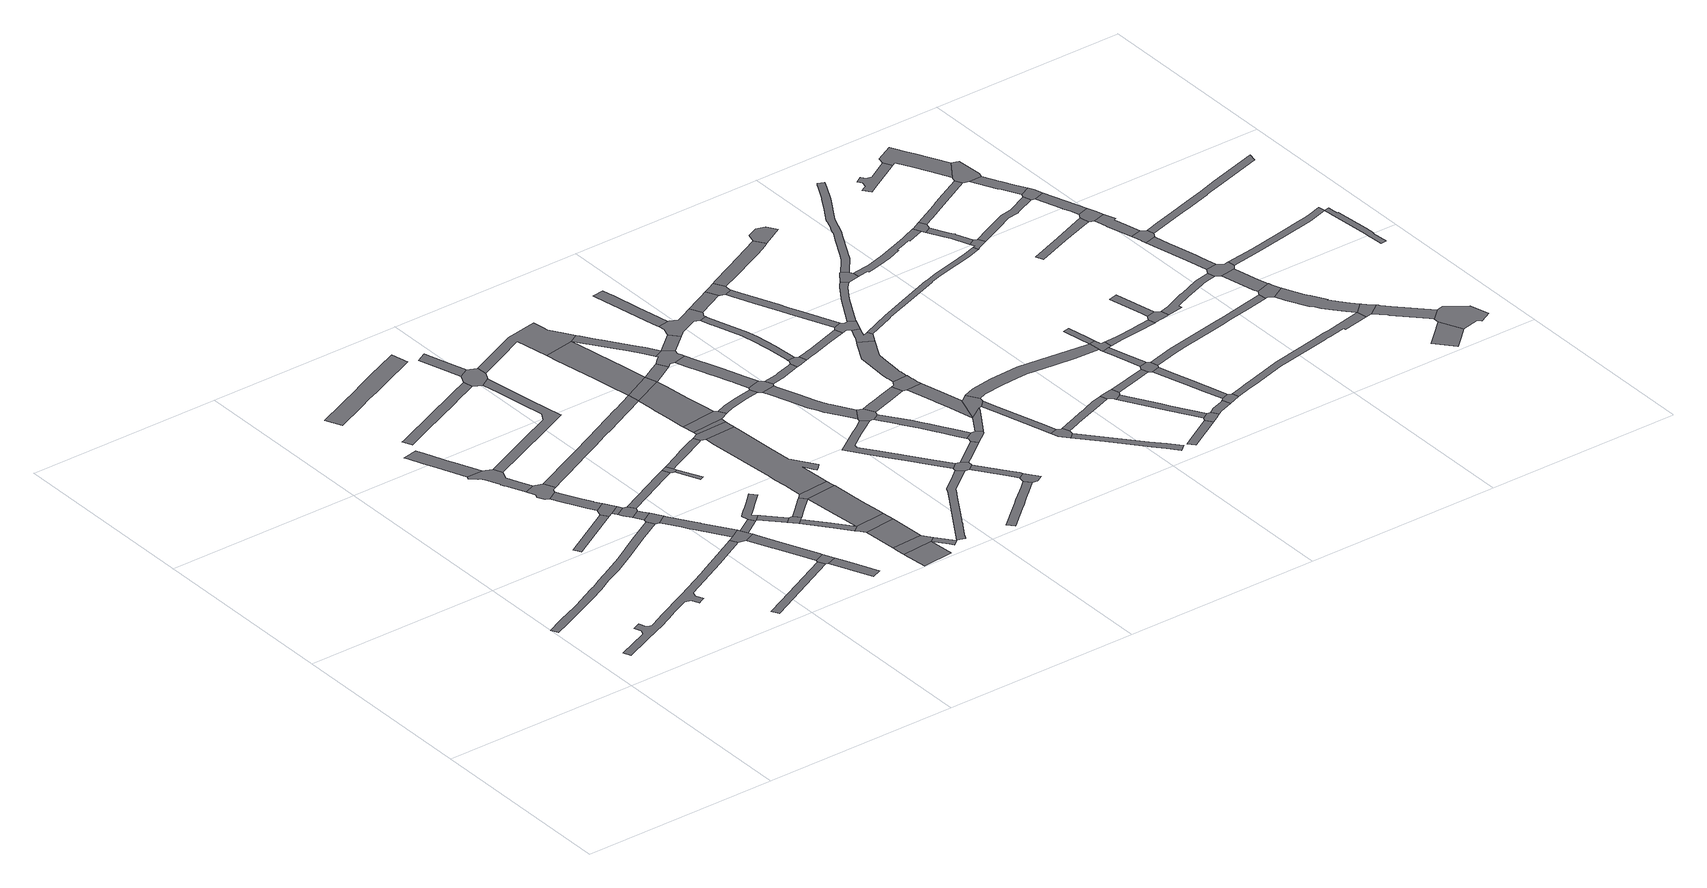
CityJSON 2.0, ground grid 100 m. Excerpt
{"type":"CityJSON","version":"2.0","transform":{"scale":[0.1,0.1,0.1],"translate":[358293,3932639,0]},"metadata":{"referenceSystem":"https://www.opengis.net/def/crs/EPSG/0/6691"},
"CityObjects":{
"road1":{"type":"Road","attributes":{"RoadStructureAttribute.sectionType":"1"},"geometry":[{"type":"MultiSurface","lod":"1","boundaries":[[[0,1,2,3,4,5,6,7,8,9,10,11,12,13,14,15,16,17,18,19,20,21,22,23,24,25]]]}]},
"road2":{"type":"Road","attributes":{"RoadStructureAttribute.sectionType":"1"},"geometry":[{"type":"MultiSurface","lod":"1","boundaries":[[[26,27,28,29,30,31,32,33,34,35,36,37,38,39,40,41,42,43,44,45,46,47,48,49,50,51,52,53,54,55,56,57,58,59,60,61,62,63,64]]]}]},
"road3":{"type":"Road","attributes":{"RoadStructureAttribute.sectionType":"1"},"geometry":[{"type":"MultiSurface","lod":"1","boundaries":[[[65,66,67,68,69,70]]]}]},
"road4":{"type":"Road","attributes":{"RoadStructureAttribute.sectionType":"1"},"geometry":[{"type":"MultiSurface","lod":"1","boundaries":[[[71,72,73,74,75,76,77,78,79,80,81]]]}]},
"road5":{"type":"Road","geometry":[{"type":"MultiSurface","lod":"1","boundaries":[[[80,82,83,84,85,86,87,88,89,90,91,92,93,94,95,96,81]]]}]},
"road6":{"type":"Road","geometry":[{"type":"MultiSurface","lod":"1","boundaries":[[[97,98,99,100,92,91,101,102,103,104,105]]]}]},
"road7":{"type":"Road","attributes":{"RoadStructureAttribute.sectionType":"1"},"geometry":[{"type":"MultiSurface","lod":"1","boundaries":[[[106,107,108,109,110]]]}]},
"road8":{"type":"Road","attributes":{"RoadStructureAttribute.sectionType":"1"},"geometry":[{"type":"MultiSurface","lod":"1","boundaries":[[[111,112,113,114,115,97,105,116,117,118,119,120]]]}]},
"road9":{"type":"Road","geometry":[{"type":"MultiSurface","lod":"1","boundaries":[[[119,70,69,121,122,120]]]}]},
"road10":{"type":"Road","attributes":{"RoadStructureAttribute.sectionType":"1"},"geometry":[{"type":"MultiSurface","lod":"1","boundaries":[[[122,121,123,124]]]}]},
"road11":{"type":"Road","geometry":[{"type":"MultiSurface","lod":"1","boundaries":[[[123,125,126,127,128,129,124]]]}]},
"road12":{"type":"Road","attributes":{"RoadStructureAttribute.sectionType":"1"},"geometry":[{"type":"MultiSurface","lod":"1","boundaries":[[[126,130,131,132,127]]]}]},
"road13":{"type":"Road","geometry":[{"type":"MultiSurface","lod":"1","boundaries":[[[133,134,131,130,0,25]]]}]},
"road14":{"type":"Road","attributes":{"RoadStructureAttribute.sectionType":"1"},"geometry":[{"type":"MultiSurface","lod":"1","boundaries":[[[133,135,136,137,138,139,140,141,142,143,144,145,134]]]}]},
"road15":{"type":"Road","geometry":[{"type":"MultiSurface","lod":"1","boundaries":[[[63,146,147,148,149,140,139,150,64]]]}]},
"road16":{"type":"Road","attributes":{"RoadStructureAttribute.sectionType":"1"},"geometry":[{"type":"MultiSurface","lod":"1","boundaries":[[[151,152,153,154,155,156,157,158,159,160,161,162,163,164,165,166]]]}]},
"road17":{"type":"Road","attributes":{"RoadStructureAttribute.sectionType":"1"},"geometry":[{"type":"MultiSurface","lod":"1","boundaries":[[[167,168,169,170,147,146,171,172,173,174,175]]]}]},
"road18":{"type":"Road","attributes":{"RoadStructureAttribute.sectionType":"1"},"geometry":[{"type":"MultiSurface","lod":"1","boundaries":[[[176,177,178,179,180,181,182,183,184,185,186,187,188,189,190,191,192]]]}]},
"road19":{"type":"Road","geometry":[{"type":"MultiSurface","lod":"1","boundaries":[[[174,110,109,193,194,175]]]}]},
"road20":{"type":"Road","attributes":{"RoadStructureAttribute.sectionType":"1"},"geometry":[{"type":"MultiSurface","lod":"1","boundaries":[[[195,196,197,129,128,198,199,200,201,202]]]}]},
"road21":{"type":"Road","attributes":{"RoadStructureAttribute.sectionType":"1"},"geometry":[{"type":"MultiSurface","lod":"1","boundaries":[[[193,203,204,205,206,207,208,209,194]]]}]},
"road22":{"type":"Road","attributes":{"RoadStructureAttribute.sectionType":"1"},"geometry":[{"type":"MultiSurface","lod":"1","boundaries":[[[148,210,211,212,149]]]}]},
"road23":{"type":"Road","attributes":{"RoadStructureAttribute.sectionType":"1"},"geometry":[{"type":"MultiSurface","lod":"1","boundaries":[[[95,213,214,215,216,217,218,219,220,221,222,223,224,225,226,227,228,229,230,231,232,233,96]]]}]},
"road24":{"type":"Road","attributes":{"RoadStructureAttribute.sectionType":"1"},"geometry":[{"type":"MultiSurface","lod":"1","boundaries":[[[234,235,236,237,238,239]]]}]},
"road25":{"type":"Road","geometry":[{"type":"MultiSurface","lod":"1","boundaries":[[[238,240,241,242,243,244,245,246,247,248,249,250,211,210,239]]]}]},
"road26":{"type":"Road","geometry":[{"type":"MultiSurface","lod":"1","boundaries":[[[251,252,236,235,253,254]]]}]},
"road27":{"type":"Road","attributes":{"RoadStructureAttribute.sectionType":"1"},"geometry":[{"type":"MultiSurface","lod":"1","boundaries":[[[255,256,257,258,259,260,261,262,263,100,99,264,265,266,267,268,269,270,271,272,273]]]}]},
"road28":{"type":"Road","geometry":[{"type":"MultiSurface","lod":"1","boundaries":[[[274,275,276,277,278,195,202]]]}]},
"road29":{"type":"Road","geometry":[{"type":"MultiSurface","lod":"1","boundaries":[[[275,279,280,281,276]]]}]},
"road30":{"type":"Road","attributes":{"RoadStructureAttribute.sectionType":"1"},"geometry":[{"type":"MultiSurface","lod":"1","boundaries":[[[253,282,283,284,285,286,287,254]]]}]},
"road31":{"type":"Road","attributes":{"RoadStructureAttribute.sectionType":"1"},"geometry":[{"type":"MultiSurface","lod":"1","boundaries":[[[288,289,290,252,251,291,292]]]}]},
"road32":{"type":"Road","attributes":{"RoadStructureAttribute.sectionType":"1"},"geometry":[{"type":"MultiSurface","lod":"1","boundaries":[[[293,294,295,296,297]]]}]},
"road33":{"type":"Road","geometry":[{"type":"MultiSurface","lod":"1","boundaries":[[[223,222,298,299,300,301,185,184]]]}]},
"road34":{"type":"Road","attributes":{"RoadStructureAttribute.sectionType":"1"},"geometry":[{"type":"MultiSurface","lod":"1","boundaries":[[[302,303,301,300,304,305]]]}]},
"road35":{"type":"Road","geometry":[{"type":"MultiSurface","lod":"1","boundaries":[[[306,307,308,309,310,293,297]]]}]},
"road36":{"type":"Road","attributes":{"RoadStructureAttribute.sectionType":"1"},"geometry":[{"type":"MultiSurface","lod":"1","boundaries":[[[311,308,307,312]]]}]},
"road37":{"type":"Road","attributes":{"RoadStructureAttribute.sectionType":"1"},"geometry":[{"type":"MultiSurface","lod":"1","boundaries":[[[313,314,315,316,317,318,319,320,321,322,278,277]]]}]},
"road38":{"type":"Road","geometry":[{"type":"MultiSurface","lod":"1","boundaries":[[[323,285,284,324,311,312]]]}]},
"road39":{"type":"Road","attributes":{"RoadStructureAttribute.sectionType":"1"},"geometry":[{"type":"MultiSurface","lod":"1","boundaries":[[[325,326,327,285,323,328,329,330,331,292]]]}]},
"road40":{"type":"Road","attributes":{"RoadStructureAttribute.sectionType":"1"},"geometry":[{"type":"MultiSurface","lod":"1","boundaries":[[[332,333,334,335,306,297]]]}]},
"road41":{"type":"Road","geometry":[{"type":"MultiSurface","lod":"1","boundaries":[[[336,337,338,339,288,292,331]]]}]},
"road42":{"type":"Road","attributes":{"RoadStructureAttribute.sectionType":"1"},"geometry":[{"type":"MultiSurface","lod":"1","boundaries":[[[340,341,342,343,344,345,346,339,338,347,348,349,350,351,352,353,354,355,356,357,358,359]]]}]},
"road43":{"type":"Road","geometry":[{"type":"MultiSurface","lod":"1","boundaries":[[[358,360,361,319,318,359]]]}]},
"road44":{"type":"Road","attributes":{"RoadStructureAttribute.sectionType":"1"},"geometry":[{"type":"MultiSurface","lod":"1","boundaries":[[[360,362,363,361]]]}]},
"road45":{"type":"Road","geometry":[{"type":"MultiSurface","lod":"1","boundaries":[[[364,365,366,367,363,362]]]}]},
"road46":{"type":"Road","geometry":[{"type":"MultiSurface","lod":"1","boundaries":[[[368,369,370,299,298,371,372,373,374,375,376,377,378,379,380]]]}]},
"road47":{"type":"Road","attributes":{"RoadStructureAttribute.sectionType":"1"},"geometry":[{"type":"MultiSurface","lod":"1","boundaries":[[[381,382,383,384,367,366,385,386,387,388,389,272]]]}]},
"road48":{"type":"Road","geometry":[{"type":"MultiSurface","lod":"1","boundaries":[[[272,389,390,273]]]}]},
"road49":{"type":"Road","attributes":{"RoadStructureAttribute.sectionType":"1"},"geometry":[{"type":"MultiSurface","lod":"1","boundaries":[[[374,391,392,393,394,395,396,273,390,397,398,399,400,375]]]}]},
"road50":{"type":"Road","attributes":{"RoadStructureAttribute.sectionType":"1"},"geometry":[{"type":"MultiSurface","lod":"1","boundaries":[[[401,402,403,404,405,406,407,408,409,410,411,412,413,414,415,416,417,418,419,420,421,422,423,424]]]}]},
"road51":{"type":"Road","attributes":{"RoadStructureAttribute.sectionType":"1"},"geometry":[{"type":"MultiSurface","lod":"1","boundaries":[[[389,425,426,427,428,429,390]]]}]},
"road52":{"type":"Road","attributes":{"RoadStructureAttribute.sectionType":"1"},"geometry":[{"type":"MultiSurface","lod":"1","boundaries":[[[430,431,432,433,365,364,434,435,436,437,438,439]]]}]},
"road53":{"type":"Road","attributes":{"RoadStructureAttribute.sectionType":"1"},"geometry":[{"type":"MultiSurface","lod":"1","boundaries":[[[440,441,442,443,444,445,446,447,448,449,450,451,452]]]}]},
"road54":{"type":"Road","attributes":{"RoadStructureAttribute.sectionType":"1"},"geometry":[{"type":"MultiSurface","lod":"1","boundaries":[[[453,454,455,456,457,458,459,460,461,462,463,464,465,466,467,468,469,470,471,472,473,474,475]]]}]},
"road55":{"type":"Road","attributes":{"RoadStructureAttribute.sectionType":"1"},"geometry":[{"type":"MultiSurface","lod":"1","boundaries":[[[476,477,478,479,480,481,482,483,484,485,486,487,376,375]]]}]},
"road56":{"type":"Road","geometry":[{"type":"MultiSurface","lod":"1","boundaries":[[[488,489,428,427,490,491,492,493,494,495,496,481,480]]]}]},
"road57":{"type":"Road","geometry":[{"type":"MultiSurface","lod":"1","boundaries":[[[474,416,415,497,498,499,500,475]]]}]},
"road58":{"type":"Road","attributes":{"RoadStructureAttribute.sectionType":"1"},"geometry":[{"type":"MultiSurface","lod":"1","boundaries":[[[501,502,503,504,505,506,507,493,492,508,509,510,511,512,513,514,515]]]}]},
"road59":{"type":"Road","geometry":[{"type":"MultiSurface","lod":"1","boundaries":[[[516,517,518,519,520,501,515,430,439]]]}]},
"road60":{"type":"Road","attributes":{"RoadStructureAttribute.sectionType":"1"},"geometry":[{"type":"MultiSurface","lod":"1","boundaries":[[[521,522,523,524,525,526,527,517,516,528,529,530,531,532,533,534,535,536,537]]]}]},
"road61":{"type":"Road","attributes":{"RoadStructureAttribute.sectionType":"1"},"geometry":[{"type":"MultiSurface","lod":"1","boundaries":[[[538,539,498,497,540,541,542,543]]]}]},
"road62":{"type":"Road","attributes":{"RoadStructureAttribute.sectionType":"1"},"geometry":[{"type":"MultiSurface","lod":"1","boundaries":[[[544,481,496,545]]]}]},
"road63":{"type":"Road","geometry":[{"type":"MultiSurface","lod":"1","boundaries":[[[536,464,463,546,547,548,549,550,551,537]]]}]},
"road64":{"type":"Road","geometry":[{"type":"MultiSurface","lod":"1","boundaries":[[[542,452,451,552,553,543]]]}]},
"road65":{"type":"Road","attributes":{"RoadStructureAttribute.sectionType":"1"},"geometry":[{"type":"MultiSurface","lod":"1","boundaries":[[[554,500,499,555,556,557,558]]]}]},
"road66":{"type":"Road","attributes":{"RoadStructureAttribute.sectionType":"1"},"geometry":[{"type":"MultiSurface","lod":"1","boundaries":[[[559,560,561,519,518,562,563,564,565,566]]]}]},
"road67":{"type":"Road","attributes":{"RoadStructureAttribute.sectionType":"1"},"geometry":[{"type":"MultiSurface","lod":"1","boundaries":[[[567,568,569,570,571,572,573,574,575,576,577,548,547,578,579,580,581,582,583,584,585,586,587,588]]]}]},
"road68":{"type":"Road","attributes":{"RoadStructureAttribute.sectionType":"1"},"geometry":[{"type":"MultiSurface","lod":"1","boundaries":[[[589,590,591,592,593,594,595,596,597,598,599,600]]]}]},
"road69":{"type":"Road","geometry":[{"type":"MultiSurface","lod":"1","boundaries":[[[557,601,602,603,567,588,604,558]]]}]},
"road70":{"type":"Road","attributes":{"RoadStructureAttribute.sectionType":"1"},"geometry":[{"type":"MultiSurface","lod":"1","boundaries":[[[549,605,606,607,608,609,610,611,612,550]]]}]},
"road71":{"type":"Road","geometry":[{"type":"MultiSurface","lod":"1","boundaries":[[[613,614,615,616,617,618,619,589,600,620,544,545,621,622,623,624]]]}]},
"road72":{"type":"Road","geometry":[{"type":"MultiSurface","lod":"1","boundaries":[[[565,625,626,627,628,629,630,566]]]}]},
"road73":{"type":"Road","attributes":{"RoadStructureAttribute.sectionType":"1"},"geometry":[{"type":"MultiSurface","lod":"1","boundaries":[[[631,632,633,634,635,636,637,638,629,628,639,640,641,642,643,644,645,613,624]]]}]},
"road74":{"type":"Road","attributes":{"RoadStructureAttribute.sectionType":"1"},"geometry":[{"type":"MultiSurface","lod":"1","boundaries":[[[646,603,602,647,648,649,650]]]}]},
"road75":{"type":"Road","attributes":{"RoadStructureAttribute.sectionType":"1"},"geometry":[{"type":"MultiSurface","lod":"1","boundaries":[[[651,652,653,654,655,656,657,658,650]]]}]},
"road76":{"type":"Road","geometry":[{"type":"MultiSurface","lod":"1","boundaries":[[[659,660,609,608,654,653,661,662,663,664,665,666,667,668,669]]]}]},
"road77":{"type":"Road","geometry":[{"type":"MultiSurface","lod":"1","boundaries":[[[649,670,671,672,673,674,651,650]]]}]},
"road78":{"type":"Road","attributes":{"RoadStructureAttribute.sectionType":"1"},"geometry":[{"type":"MultiSurface","lod":"1","boundaries":[[[675,676,677,616,615,678,679,680,681,682,683]]]}]},
"road79":{"type":"Road","attributes":{"RoadStructureAttribute.sectionType":"1"},"geometry":[{"type":"MultiSurface","lod":"1","boundaries":[[[626,684,685,686,687,688,689,690,691,692,627]]]}]},
"road80":{"type":"Road","attributes":{"RoadStructureAttribute.sectionType":"1"},"geometry":[{"type":"MultiSurface","lod":"1","boundaries":[[[693,694,695,696,697,671,670,698,699,700]]]}]},
"road81":{"type":"Road","geometry":[{"type":"MultiSurface","lod":"1","boundaries":[[[701,702,703,693,700,704,705,706]]]}]},
"road82":{"type":"Road","attributes":{"RoadStructureAttribute.sectionType":"1"},"geometry":[{"type":"MultiSurface","lod":"1","boundaries":[[[707,708,709,710,711,712,713,714,715,716,717,718,719,720,721,722,723,724,725,726,727,659,669]]]}]},
"road83":{"type":"Road","geometry":[{"type":"MultiSurface","lod":"1","boundaries":[[[728,729,730,731,683,682,732,733,734]]]}]},
"road84":{"type":"Road","attributes":{"RoadStructureAttribute.sectionType":"1"},"geometry":[{"type":"MultiSurface","lod":"1","boundaries":[[[705,735,736,737,738,739,740,741,742,706]]]}]},
"road85":{"type":"Road","attributes":{"RoadStructureAttribute.sectionType":"1"},"geometry":[{"type":"MultiSurface","lod":"1","boundaries":[[[743,744,745,746,747,748,734,733,749,750,751,752,753,754]]]}]},
"road86":{"type":"Road","geometry":[{"type":"MultiSurface","lod":"1","boundaries":[[[755,756,757,758,759,760,761,762,763,764,717,716]]]}]},
"road87":{"type":"Road","geometry":[{"type":"MultiSurface","lod":"1","boundaries":[[[688,687,765,761,760,766,767,768,769,770,771,743,754]]]}]},
"road88":{"type":"Road","attributes":{"RoadStructureAttribute.sectionType":"1"},"geometry":[{"type":"MultiSurface","lod":"1","boundaries":[[[701,772,773,774,775,776,777,778,779,780,781,782,783,702]]]}]},
"road89":{"type":"Road","attributes":{"RoadStructureAttribute.sectionType":"1"},"geometry":[{"type":"MultiSurface","lod":"1","boundaries":[[[784,785,786,730,729,787,788,789,790,791,792,793,794]]]}]},
"road90":{"type":"Road","attributes":{"RoadStructureAttribute.sectionType":"1"},"geometry":[{"type":"MultiSurface","lod":"1","boundaries":[[[795,796,797,798,799,768,767,800,801,802,803,804,805,806]]]}]},
"road91":{"type":"Road","attributes":{"RoadStructureAttribute.sectionType":"1"},"geometry":[{"type":"MultiSurface","lod":"1","boundaries":[[[807,808,809,810,811,673,672,812,813,814,815,816,817,818,819]]]}]},
"road92":{"type":"Road","attributes":{"RoadStructureAttribute.sectionType":"1"},"geometry":[{"type":"MultiSurface","lod":"1","boundaries":[[[820,821,822,823,824,825]]]}]},
"road93":{"type":"Road","geometry":[{"type":"MultiSurface","lod":"1","boundaries":[[[826,827,828,776,775,829,830,831,832]]]}]},
"road94":{"type":"Road","attributes":{"RoadStructureAttribute.sectionType":"1"},"geometry":[{"type":"MultiSurface","lod":"1","boundaries":[[[833,834,831,830,835,836,837,838]]]}]},
"road95":{"type":"Road","geometry":[{"type":"MultiSurface","lod":"1","boundaries":[[[824,839,840,841,842,838,837,825]]]}]},
"road96":{"type":"Road","geometry":[{"type":"MultiSurface","lod":"1","boundaries":[[[843,844,845,846,847,848,849,806,805,850,851]]]}]},
"road97":{"type":"Road","attributes":{"RoadStructureAttribute.sectionType":"1"},"geometry":[{"type":"MultiSurface","lod":"1","boundaries":[[[852,853,854,855,826,832]]]}]},
"road98":{"type":"Road","attributes":{"RoadStructureAttribute.sectionType":"1"},"geometry":[{"type":"MultiSurface","lod":"1","boundaries":[[[856,857,858,841,840,859,860,861]]]}]},
"road99":{"type":"Road","geometry":[{"type":"MultiSurface","lod":"1","boundaries":[[[793,862,863,864,865,866,867,794]]]}]},
"road100":{"type":"Road","attributes":{"RoadStructureAttribute.sectionType":"1"},"geometry":[{"type":"MultiSurface","lod":"1","boundaries":[[[868,869,870,871,872,873,874,875,756,755,876,877,878,879,880,881,882,883,884,885]]]}]},
"road101":{"type":"Road","geometry":[{"type":"MultiSurface","lod":"1","boundaries":[[[860,886,887,888,889,861]]]}]},
"road102":{"type":"Road","attributes":{"RoadStructureAttribute.sectionType":"1"},"geometry":[{"type":"MultiSurface","lod":"1","boundaries":[[[890,891,892,889,888,893,894,895,896,897]]]}]},
"road103":{"type":"Road","geometry":[{"type":"MultiSurface","lod":"1","boundaries":[[[855,854,898,897,896,899,900,901,902]]]}]},
"road104":{"type":"Road","attributes":{"RoadStructureAttribute.sectionType":"1"},"geometry":[{"type":"MultiSurface","lod":"1","boundaries":[[[901,903,904,905,906,907,908,902]]]}]},
"road105":{"type":"Road","geometry":[{"type":"MultiSurface","lod":"1","boundaries":[[[904,909,910,911,912,913,819,818,914,905]]]}]},
"road106":{"type":"Road","geometry":[{"type":"MultiSurface","lod":"1","boundaries":[[[913,915,916,917,918,819]]]}]},
"road107":{"type":"Road","attributes":{"RoadStructureAttribute.sectionType":"1"},"geometry":[{"type":"MultiSurface","lod":"1","boundaries":[[[850,919,920,921,922,923,924,925,926,927,928,929,930,931,932,933,934,935,936,937,851]]]}]},
"road108":{"type":"Road","attributes":{"RoadStructureAttribute.sectionType":"1"},"geometry":[{"type":"MultiSurface","lod":"1","boundaries":[[[938,939,940,941,942,943,944,945,946,947,948,949,950,951,952,953,954,955,844,843,956,957,958,959,960,961,962,963,964,965,966,967,968]]]}]},
"road109":{"type":"Road","attributes":{"RoadStructureAttribute.sectionType":"1"},"geometry":[{"type":"MultiSurface","lod":"1","boundaries":[[[969,970,971,972,973,974,975,976,910,909]]]}]},
"road110":{"type":"Road","geometry":[{"type":"MultiSurface","lod":"1","boundaries":[[[977,978,979,980,931,930,981]]]}]},
"road111":{"type":"Road","geometry":[{"type":"MultiSurface","lod":"1","boundaries":[[[982,972,971,983,984,985,986,987]]]}]},
"road112":{"type":"Road","attributes":{"RoadStructureAttribute.sectionType":"1"},"geometry":[{"type":"MultiSurface","lod":"1","boundaries":[[[988,989,990,982,987]]]}]},
"road113":{"type":"Road","attributes":{"RoadStructureAttribute.sectionType":"1"},"geometry":[{"type":"MultiSurface","lod":"1","boundaries":[[[991,992,993,994,977,981,995,996,997,998,999]]]}]},
"road114":{"type":"Road","geometry":[{"type":"MultiSurface","lod":"1","boundaries":[[[998,1000,868,885,1001,1002,1003,999]]]}]},
"road115":{"type":"Road","attributes":{"RoadStructureAttribute.sectionType":"1"},"geometry":[{"type":"MultiSurface","lod":"1","boundaries":[[[899,1004,1005,1006,1007,1008,1009,1010,1011,1012,1013,1014,1015,1016,1017,1018,1019,900]]]}]},
"road116":{"type":"Road","attributes":{"RoadStructureAttribute.sectionType":"1"},"geometry":[{"type":"MultiSurface","lod":"1","boundaries":[[[1020,1021,1022,1023,1024,1025,1026,1027,1028,1029,1030,887,886,1031,1032,1033,1034,1035,1036,1037,1038,1039,1040,1041,1042]]]}]},
"road117":{"type":"Road","attributes":{"RoadStructureAttribute.sectionType":"1"},"geometry":[{"type":"MultiSurface","lod":"1","boundaries":[[[1043,1044,1045,1046,1047,979,978,1048,1049,1050]]]}]},
"road118":{"type":"Road","attributes":{"RoadStructureAttribute.sectionType":"1"},"geometry":[{"type":"MultiSurface","lod":"1","boundaries":[[[1051,1052,1053,1054,1055,1056,1057,1058,1059,1060,1061,1062,1063,1064]]]}]},
"road119":{"type":"Road","attributes":{"RoadStructureAttribute.sectionType":"1"},"geometry":[{"type":"MultiSurface","lod":"1","boundaries":[[[1065,1066,1067,1068,1069,1070,986,985,1071,1072,1073,1074,1075,1076,1077,1078,1079]]]}]},
"road120":{"type":"Road","attributes":{"RoadStructureAttribute.sectionType":"1"},"geometry":[{"type":"MultiSurface","lod":"1","boundaries":[[[1080,1081,1082,1083,1084,1085,1086,1087,1088,1089,1090,1091,1092,1003,1002]]]}]},
"road121":{"type":"Road","attributes":{"RoadStructureAttribute.sectionType":"1"},"geometry":[{"type":"MultiSurface","lod":"1","boundaries":[[[1093,1094,1095,1096,1097,1098,1099,1100]]]}]},
"road122":{"type":"Road","geometry":[{"type":"MultiSurface","lod":"1","boundaries":[[[1101,1064,1063,1102,1103,1104,1105,1106,1107,1108,1109,1110,1111]]]}]},
"road123":{"type":"Road","geometry":[{"type":"MultiSurface","lod":"1","boundaries":[[[1112,1113,1114,1115,1012,1011,1116,1117,1118]]]}]},
"road124":{"type":"Road","geometry":[{"type":"MultiSurface","lod":"1","boundaries":[[[1119,1107,1106,1043,1050,1120,1121,1122,1123,1124]]]}]},
"road125":{"type":"Road","attributes":{"RoadStructureAttribute.sectionType":"1"},"geometry":[{"type":"MultiSurface","lod":"1","boundaries":[[[1125,1126,1115,1114,1127,1128,1129,1130,1131]]]}]},
"road126":{"type":"Road","attributes":{"RoadStructureAttribute.sectionType":"1"},"geometry":[{"type":"MultiSurface","lod":"1","boundaries":[[[1121,1132,1133,1134,1135,1136,1137,1138,1139,1122]]]}]},
"road127":{"type":"Road","geometry":[{"type":"MultiSurface","lod":"1","boundaries":[[[1079,1078,1131,1130,1140,1141,1142,1143,1144,1145]]]}]},
"road128":{"type":"Road","attributes":{"RoadStructureAttribute.sectionType":"1"},"geometry":[{"type":"MultiSurface","lod":"1","boundaries":[[[1144,1146,1147,1148,1149,1150,1151,1152,1153,1154,1145]]]}]},
"road129":{"type":"Road","geometry":[{"type":"MultiSurface","lod":"1","boundaries":[[[1087,1086,1155,1156,1157,1135,1134]]]}]},
"road130":{"type":"Road","geometry":[{"type":"MultiSurface","lod":"1","boundaries":[[[1158,1159,1152,1151,1160,1161,1162,1163]]]}]},
"road131":{"type":"Road","attributes":{"RoadStructureAttribute.sectionType":"1"},"geometry":[{"type":"MultiSurface","lod":"1","boundaries":[[[1162,1164,1165,1166,1167,1168,1169,1170,1171,1163]]]}]},
"road132":{"type":"Road","geometry":[{"type":"MultiSurface","lod":"1","boundaries":[[[1099,1168,1167,1172,1173,1174,1100]]]}]},
"road133":{"type":"Road","attributes":{"RoadStructureAttribute.sectionType":"1"},"geometry":[{"type":"MultiSurface","lod":"1","boundaries":[[[1117,1175,1176,1177,1178,1179,1180,1181,1182,1183,1184,1185,1020,1186,1187,1188,1189,1190,1191,1192,1193,1194,1195,1196,1118]]]}]},
"road134":{"type":"Road","attributes":{"RoadStructureAttribute.sectionType":"1"},"geometry":[{"type":"MultiSurface","lod":"1","boundaries":[[[1173,1156,1155,1197,1198,1199,1174]]]}]},
"road135":{"type":"Road","geometry":[{"type":"MultiSurface","lod":"1","boundaries":[[[1200,1201,1202,1203,1186,1020,1042]]]}]},
"road136":{"type":"Road","geometry":[{"type":"MultiSurface","lod":"1","boundaries":[[[1204,1205,1206,1207,1208,1209,1210]]]}]},
"road137":{"type":"Road","attributes":{"RoadStructureAttribute.sectionType":"1"},"geometry":[{"type":"MultiSurface","lod":"1","boundaries":[[[1211,1212,1213,1214,1201,1200,1215,1216,1217,1218,1219]]]}]},
"road138":{"type":"Road","geometry":[{"type":"MultiSurface","lod":"1","boundaries":[[[1209,1220,1221,1222,1223,1224,1211,1219,1210]]]}]},
"road139":{"type":"Road","attributes":{"RoadStructureAttribute.sectionType":"1"},"geometry":[{"type":"MultiSurface","lod":"1","boundaries":[[[1225,1226,1227,1228,1229,1230,1141,1140,1231,1232,1233,1234,1235,1236,1237,1238,1239,1240,1241,1242,1243,1244,1245,1246,1247,1234]]]}]},
"road140":{"type":"Road","attributes":{"RoadStructureAttribute.sectionType":"1"},"geometry":[{"type":"MultiSurface","lod":"1","boundaries":[[[1248,1249,1250,1251,1252,1253,1161,1160,1254,1255,1256,1257,1258,1259,1260,1261,1262,1263]]]}]}
},
"vertices":[
[884,1040,0],[748,963,0],[602,877,0],[476,809,0],[467,805,0],[424,783,0],[369,752,0],[367,752,0],[286,712,0],[270,704,0],[204,672,0],[98,626,0],[77,617,0],[1,581,0],[19,545,0],[94,580,0],[222,637,0],[285,666,0],[308,677,0],[384,714,0],[457,755,0],[475,763,0],[543,797,0],[661,864,0],[800,945,0],[906,1006,0],
[964,634,0],[829,562,0],[815,554,0],[636,468,0],[590,445,0],[509,406,0],[470,387,0],[388,345,0],[380,342,0],[371,346,0],[353,355,0],[340,388,0],[327,382,0],[321,380,0],[303,372,0],[314,343,0],[317,338,0],[305,310,0],[303,309,0],[141,239,0],[154,201,0],[285,258,0],[377,297,0],[405,309,0],[470,342,0],[526,370,0],[614,412,0],[643,402,0],[660,366,0],[675,373,0],[698,384,0],[679,422,0],[684,435,0],[688,448,0],[832,518,0],[926,568,0],[983,598,0],[1102,661,0],[1083,697,0],
[709,1180,0],[487,1051,0],[507,1016,0],[763,1165,0],[782,1176,0],[761,1210,0],
[517,1950,0],[503,1983,0],[494,2005,0],[458,2094,0],[444,2128,0],[368,2111,0],[376,2093,0],[403,2028,0],[434,1955,0],[492,1818,0],[573,1817,0],
[485,1802,0],[517,1773,0],[529,1769,0],[532,1761,0],[534,1756,0],[567,1677,0],[567,1676,0],[574,1660,0],[576,1656,0],[618,1560,0],[673,1584,0],[642,1655,0],[619,1706,0],[638,1752,0],[619,1798,0],
[718,1483,0],[724,1502,0],[745,1512,0],[719,1566,0],[638,1515,0],[631,1496,0],[647,1459,0],[666,1453,0],[666,1452,0],
[954,160,0],[866,116,0],[883,80,0],[1294,283,0],[1277,319,0],
[804,1316,0],[803,1318,0],[772,1375,0],[750,1418,0],[729,1460,0],[695,1392,0],[718,1347,0],[750,1289,0],[773,1250,0],[824,1281,0],
[808,1191,0],[860,1222,0],
[822,1166,0],[874,1196,0],
[836,1144,0],[859,1107,0],[910,1139,0],[918,1158,0],[896,1192,0],
[889,1060,0],[940,1092,0],[922,1120,0],
[925,1002,0],[976,1034,0],
[928,997,0],[981,913,0],[1001,881,0],[1018,854,0],[1108,712,0],[1160,743,0],[1069,886,0],[1067,889,0],[1051,914,0],[1032,945,0],[979,1029,0],
[1137,651,0],[1194,676,0],[1184,697,0],[1166,729,0],[1107,710,0],
[478,2562,0],[496,2570,0],[528,2584,0],[589,2611,0],[596,2614,0],[689,2656,0],[866,2735,0],[846,2824,0],[809,2808,0],[789,2799,0],[772,2792,0],[654,2739,0],[565,2699,0],[555,2694,0],[283,2572,0],[320,2490,0],
[1328,368,0],[1250,545,0],[1247,554,0],[1199,663,0],[1192,533,0],[1197,524,0],[1264,374,0],[1282,334,0],[1333,357,0],
[592,2232,0],[710,2285,0],[717,2288,0],[729,2293,0],[733,2295,0],[793,2322,0],[880,2362,0],[917,2378,0],[967,2401,0],[958,2451,0],[866,2409,0],[823,2390,0],[697,2334,0],[694,2332,0],[456,2226,0],[442,2221,0],[463,2175,0],
[1307,279,0],[1358,301,0],
[1200,1338,0],[1176,1327,0],[1156,1317,0],[1094,1243,0],[1156,1273,0],[1174,1281,0],[1184,1286,0],[1218,1302,0],
[1328,232,0],[1349,186,0],[1352,179,0],[1399,73,0],[1449,94,0],[1394,218,0],[1369,276,0],
[1270,753,0],[1250,784,0],[1243,780,0],
[645,1755,0],[775,1814,0],[892,1867,0],[910,1875,0],[1131,1975,0],[1131,1976,0],[1100,2151,0],[1090,2210,0],[1081,2264,0],[1057,2408,0],[1011,2378,0],[1026,2291,0],[1035,2239,0],[1041,2202,0],[1045,2177,0],[1051,2143,0],[1070,2035,0],[1045,1991,0],[889,1921,0],[884,1918,0],[871,1912,0],
[1337,698,0],[1372,661,0],[1399,686,0],[1313,778,0],[1307,784,0],[1280,759,0],
[1285,807,0],[1300,820,0],[1329,846,0],[1353,868,0],[1410,922,0],[1383,951,0],[1329,901,0],[1302,875,0],[1287,862,0],[1259,836,0],[1245,824,0],
[1448,656,0],[1421,686,0],[1409,621,0],[1436,645,0],
[1354,1869,0],[1347,1866,0],[1189,1790,0],[1105,1750,0],[1063,1730,0],[1039,1718,0],[1016,1707,0],[863,1635,0],[806,1607,0],[802,1539,0],[893,1582,0],[899,1585,0],[1048,1656,0],[1090,1676,0],[1176,1718,0],[1239,1748,0],[1283,1769,0],[1471,1859,0],[1466,1923,0],
[1231,1297,0],[1237,1294,0],[1255,1303,0],[1249,1317,0],[1231,1353,0],
[1251,1264,0],[1291,1177,0],[1310,1186,0],
[1495,514,0],[1516,489,0],[1565,426,0],[1593,448,0],[1542,514,0],[1509,555,0],
[1537,792,0],[1520,777,0],[1459,720,0],[1482,687,0],[1564,762,0],
[1617,136,0],[1617,134,0],[1629,6,0],[1788,21,0],[1776,150,0],
[1080,2451,0],[1078,2505,0],[1033,2526,0],[979,2497,0],
[912,2716,0],[944,2611,0],[999,2636,0],[966,2745,0],
[1805,173,0],[1771,219,0],[1611,208,0],[1612,191,0],[1613,179,0],
[1599,382,0],[1758,399,0],
[1281,1333,0],[1372,1377,0],[1385,1383,0],[1434,1407,0],[1473,1426,0],[1489,1434,0],[1472,1468,0],[1437,1452,0],[1367,1419,0],[1316,1394,0],
[1752,463,0],[1573,415,0],
[1575,635,0],[1577,615,0],[1580,587,0],[1749,495,0],[1739,600,0],[1731,688,0],[1724,777,0],
[1829,84,0],[1842,66,0],[1870,88,0],[1858,104,0],
[1723,780,0],[1722,799,0],[1719,826,0],[1560,813,0],
[1514,1384,0],[1529,1184,0],[1544,1010,0],[1545,986,0],[1546,976,0],[1552,909,0],[1553,900,0],[1714,893,0],[1713,899,0],[1710,947,0],[1706,994,0],[1734,942,0],[1742,926,0],[1756,938,0],[1778,960,0],[1699,1078,0],[1689,1196,0],[1674,1393,0],[1673,1432,0],[1511,1425,0],
[1670,1490,0],[1504,1483,0],
[1669,1519,0],[1502,1504,0],
[1715,1541,0],[1697,1578,0],[1680,1588,0],[1496,1571,0],
[1344,2627,0],[1333,2622,0],[1188,2555,0],[1197,2505,0],[1212,2512,0],[1353,2577,0],[1383,2405,0],[1540,2432,0],[1587,2461,0],[1556,2510,0],[1516,2573,0],[1512,2601,0],[1502,2655,0],
[1478,1781,0],[1481,1745,0],[1488,1665,0],[1495,1582,0],[1671,1654,0],[1659,1740,0],[1658,1743,0],[1640,1881,0],[1633,1934,0],
[1615,1999,0],
[1395,2331,0],[1399,2312,0],[1402,2292,0],[1422,2177,0],[1432,2120,0],[1447,2031,0],[1590,2147,0],[1584,2177,0],[1562,2310,0],[1550,2377,0],
[1912,76,0],[1916,88,0],[1923,100,0],[1927,107,0],[1970,175,0],[1976,184,0],[1975,186,0],[2024,263,0],[2079,352,0],[2106,394,0],[2111,402,0],[2120,416,0],[2127,428,0],[2174,465,0],[2251,527,0],[2222,555,0],[2180,521,0],[2097,455,0],[2082,426,0],[2082,424,0],[2080,421,0],[2058,387,0],[1971,247,0],[1872,91,0],
[1687,1967,0],[1704,1977,0],[1749,2005,0],[1720,2057,0],[1685,2038,0],
[1913,1635,0],[1843,1622,0],[1810,1616,0],[1746,1599,0],[1723,1545,0],[1760,1562,0],[1816,1576,0],[1822,1577,0],[1861,1585,0],[1928,1597,0],
[2364,267,0],[2312,223,0],[2281,196,0],[2260,178,0],[2228,151,0],[2121,59,0],[2150,26,0],[2257,120,0],[2279,139,0],[2328,182,0],[2366,215,0],[2427,269,0],[2403,301,0],
[2198,682,0],[2149,750,0],[2133,773,0],[2103,816,0],[2086,840,0],[2055,885,0],[1995,970,0],[1998,990,0],[2079,1046,0],[2113,1068,0],[2176,1111,0],[2139,1135,0],[2095,1105,0],[2057,1079,0],[1931,991,0],[1999,895,0],[2053,817,0],[2063,803,0],[2105,744,0],[2152,676,0],[2191,621,0],[2225,573,0],[2256,599,0],
[1629,2309,0],[1653,2274,0],[1693,2213,0],[1726,2165,0],[1758,2107,0],[1806,2131,0],[1768,2196,0],[1734,2244,0],[1689,2308,0],[1661,2349,0],[1627,2397,0],[1597,2445,0],
[1764,2096,0],[1748,2083,0],[1751,2005,0],[1767,2020,0],[1792,2017,0],[1861,2035,0],[1857,2048,0],[1848,2072,0],[1852,2092,0],
[2273,523,0],[2306,547,0],[2307,570,0],[2280,595,0],
[1990,1671,0],[1966,1739,0],[1957,1766,0],[1927,1851,0],[1919,1873,0],[1903,1917,0],[1882,1978,0],[1815,1955,0],[1837,1893,0],[1857,1838,0],[1860,1828,0],[1891,1743,0],[1892,1740,0],[1903,1707,0],[1923,1652,0],
[1946,1587,0],[2017,1597,0],[2027,1614,0],[2011,1652,0],[1993,1662,0],
[2123,1322,0],[2120,1326,0],[2113,1342,0],[2111,1345,0],[2091,1390,0],[2058,1482,0],[2024,1576,0],[1958,1553,0],[1992,1459,0],[2026,1363,0],[2048,1316,0],[2051,1309,0],[2060,1289,0],[2063,1285,0],[2125,1183,0],[2143,1155,0],[2185,1220,0],
[2434,367,0],[2405,407,0],[2372,385,0],[2401,344,0],[2408,333,0],[2441,356,0],
[1909,2217,0],[1947,2171,0],
[2187,1111,0],[2196,1110,0],[2232,1131,0],[2239,1154,0],[2213,1208,0],[2188,1217,0],
[2455,266,0],[2491,286,0],
[2398,686,0],[2330,588,0],[2420,657,0],[2445,676,0],[2423,705,0],
[2175,1694,0],[2099,1670,0],[2083,1665,0],[2059,1620,0],[2085,1624,0],[2094,1626,0],[2195,1659,0],[2187,1698,0],
[2465,760,0],[2440,805,0],[2418,844,0],[2395,885,0],[2380,912,0],[2369,930,0],[2348,963,0],[2320,1006,0],[2318,1008,0],[2246,1112,0],[2236,1126,0],[2215,1079,0],[2238,1044,0],[2275,988,0],[2272,986,0],[2273,985,0],[2309,931,0],[2326,905,0],[2352,860,0],[2359,847,0],[2400,776,0],[2423,736,0],
[1977,2308,0],[1959,2407,0],[1944,2481,0],[1919,2617,0],[1912,2652,0],[1906,2684,0],[1847,2673,0],[1850,2655,0],[1885,2470,0],[1905,2368,0],[1917,2305,0],[1919,2297,0],
[2508,722,0],[2518,739,0],[2489,758,0],[2428,727,0],
[2247,1156,0],[2251,1157,0],[2367,1195,0],[2442,1219,0],[2424,1277,0],[2352,1253,0],[2300,1236,0],[2258,1223,0],
[2133,2238,0],[2130,2246,0],[2143,2272,0],[2114,2331,0],[2058,2304,0],[2023,2286,0],[1985,2305,0],[1925,2264,0],[1970,2189,0],[1969,2193,0],[2068,2238,0],[2094,2226,0],
[2212,1664,0],[2266,1681,0],[2253,1720,0],[2237,1731,0],[2197,1728,0],[2198,1716,0],
[2113,2167,0],[2114,2164,0],[2162,2010,0],[2169,1977,0],[2170,1976,0],[2172,1963,0],[2187,1855,0],[2196,1737,0],[2236,1736,0],[2227,1859,0],[2212,1969,0],[2208,1987,0],[2201,2020,0],[2151,2179,0],[2136,2229,0],
[2538,837,0],[2579,835,0],[2618,896,0],[2622,903,0],[2549,855,0],
[2596,1001,0],[2573,1096,0],[2544,1221,0],[2463,1214,0],[2498,1069,0],[2500,1059,0],[2519,980,0],[2520,973,0],
[2454,1303,0],[2438,1281,0],[2542,1230,0],[2541,1240,0],[2540,1250,0],[2539,1260,0],[2538,1270,0],[2537,1279,0],[2536,1289,0],[2535,1299,0],[2534,1309,0],
[2636,906,0],[2668,940,0],[2672,962,0],[2637,1024,0],[2605,998,0],
[2243,2395,0],[2229,2388,0],[2181,2364,0],[2152,2276,0],[2206,2302,0],[2215,2306,0],[2218,2308,0],[2286,2340,0],[2256,2401,0],
[2298,1691,0],[2333,1702,0],[2434,1734,0],[2526,1763,0],[2514,1803,0],[2340,1746,0],[2320,1740,0],[2304,1735,0],[2301,1734,0],
[2779,554,0],[2755,640,0],[2701,827,0],[2681,894,0],[2672,927,0],[2658,830,0],[2719,617,0],[2741,543,0],
[2819,509,0],[2805,546,0],[2797,543,0],[2752,505,0],[2788,462,0],[2817,487,0],
[2533,1319,0],[2533,1329,0],[2532,1339,0],[2532,1348,0],[2531,1358,0],[2531,1368,0],[2531,1377,0],[2539,1488,0],[2541,1519,0],[2599,1626,0],[2528,1664,0],[2517,1644,0],[2462,1542,0],[2459,1489,0],[2451,1379,0],[2451,1366,0],[2451,1356,0],[2452,1345,0],[2452,1335,0],[2453,1324,0],[2453,1314,0],
[2353,2354,0],[2356,2382,0],[2329,2436,0],[2287,2416,0],[2292,2337,0],[2314,2329,0],[2356,2346,0],
[2889,343,0],[3024,184,0],[3067,133,0],[3111,82,0],[3142,108,0],[3093,165,0],[3040,226,0],[2935,349,0],
[2567,1837,0],[2497,2007,0],[2473,2063,0],[2467,2079,0],[2450,2121,0],[2375,2301,0],[2326,2301,0],[2370,2195,0],[2413,2092,0],[2425,2061,0],[2447,2009,0],[2526,1820,0],
[2625,1675,0],[2614,1700,0],[2586,1689,0],[2587,1691,0],[2604,1732,0],[2608,1741,0],[2572,1756,0],[2562,1732,0],[2549,1705,0],[2545,1694,0],
[2557,1772,0],[2633,1804,0],[2634,1806,0],[2600,1825,0],[2600,1824,0],[2588,1823,0],[2569,1832,0],
[2883,535,0],[2895,540,0],[3052,597,0],[3113,619,0],[3102,656,0],[3043,639,0],[3040,638,0],[3006,624,0],[2975,612,0],[2946,601,0],[2897,582,0],[2876,573,0],
[2469,2504,0],[2465,2502,0],[2343,2443,0],[2444,2422,0],[2498,2446,0],[2527,2460,0],[2629,2507,0],[2634,2510,0],[2696,2542,0],[2717,2555,0],[2682,2609,0],
[2760,2087,0],[2748,2072,0],[2736,2053,0],[2697,1996,0],[2694,1992,0],[2635,1808,0],[2633,1807,0],[2724,1971,0],[2739,1994,0],[2777,2050,0],[2805,2082,0],[2776,2106,0],
[3323,1031,0],[3129,1052,0],[2960,1071,0],[2807,1062,0],[2696,1046,0],[2713,977,0],[2815,992,0],[2869,995,0],[2958,1000,0],[3096,985,0],[3207,973,0],[3336,968,0],[3330,1030,0],
[3245,159,0],[3216,142,0],[3162,109,0],[3188,76,0],[3364,182,0],[3343,218,0],
[3176,670,0],[3163,668,0],[3115,660,0],[3133,607,0],[3142,592,0],[3176,612,0],[3186,630,0],
[3296,407,0],[3273,447,0],[3236,431,0],[3269,374,0],[3350,235,0],[3384,257,0],
[3397,202,0],[3425,219,0],[3404,254,0],[3397,255,0],
[2856,2144,0],[2827,2168,0],[2824,2165,0],[2822,2166,0],[2800,2138,0],[2801,2137,0],[2800,2136,0],[2871,2093,0],[2866,2126,0],
[3200,634,0],[3317,667,0],[3393,688,0],[3381,725,0],
[3493,296,0],[3436,275,0],[3433,273,0],[3450,234,0],[3518,260,0],[3505,301,0],
[2718,2556,0],[2764,2583,0],[2827,2617,0],[2799,2669,0],[2751,2681,0],[2696,2656,0],
[3414,1976,0],[3352,1956,0],[3261,1934,0],[3152,1906,0],[3092,1887,0],[3080,1883,0],[2924,1825,0],[2765,1765,0],[2764,1734,0],[2775,1739,0],[2934,1798,0],[3096,1858,0],[3101,1861,0],[3160,1879,0],[3268,1906,0],[3359,1929,0],[3413,1946,0],[3422,1949,0],
[3581,283,0],[3573,319,0],[3555,328,0],[3516,314,0],
[3441,567,0],[3459,506,0],[3487,411,0],[3540,381,0],[3501,515,0],[3475,602,0],[3450,689,0],[3409,677,0],
[3402,681,0],[3459,707,0],[3449,746,0],[3435,756,0],[3390,745,0],
[3402,871,0],[3378,956,0],[3340,945,0],[3359,876,0],[3362,865,0],[3375,810,0],
[3395,960,0],[3394,1003,0],[3381,1003,0],[3370,1005,0],[3364,1037,0],[3337,958,0],
[3355,1084,0],[3336,1186,0],[3302,1180,0],[3321,1078,0],
[2914,2100,0],[2928,2102,0],[2930,2096,0],[2962,2101,0],[3037,2121,0],[3073,2131,0],[3140,2157,0],[3137,2163,0],[3192,2183,0],[3227,2197,0],[3230,2191,0],[3316,2223,0],[3298,2260,0],[3237,2236,0],[3221,2229,0],[3062,2170,0],[2983,2148,0],[2954,2140,0],[2888,2130,0],
[3188,2805,0],[3180,2789,0],[3134,2698,0],[3132,2699,0],[3089,2628,0],[3041,2549,0],[3038,2541,0],[3039,2539,0],[3016,2482,0],[3013,2481,0],[3001,2452,0],[3004,2453,0],[3000,2444,0],[2973,2395,0],[2918,2294,0],[2896,2253,0],[2870,2221,0],[2840,2185,0],[2866,2155,0],[2928,2232,0],[2939,2252,0],[2937,2251,0],[2939,2255,0],[2959,2293,0],[3022,2408,0],[3033,2427,0],[3075,2532,0],[3165,2680,0],[3209,2765,0],[3229,2803,0],[3198,2819,0],
[3468,970,0],[3571,982,0],[3665,994,0],[3656,1032,0],[3570,1019,0],[3566,1018,0],[3465,1006,0],[3406,1003,0],
[3361,2223,0],[3370,2253,0],[3351,2288,0],[3299,2260,0],[3326,2204,0],
[3673,1057,0],[3674,996,0],[3736,1006,0],[3751,1009,0],[3743,1051,0],[3717,1067,0],
[3670,1281,0],[3626,1271,0],[3665,1091,0],
[3420,2113,0],[3419,2114,0],[3417,2119,0],[3405,2140,0],[3368,2125,0],[3384,2096,0],[3384,2095,0],[3418,2007,0],[3453,2028,0],
[3428,1981,0],[3433,1959,0],[3488,1984,0],[3472,2020,0],
[3594,743,0],[3617,748,0],[3648,754,0],[3839,792,0],[3904,805,0],[3945,813,0],[4055,835,0],[4175,859,0],[4167,898,0],[4163,898,0],[4086,882,0],[3938,853,0],[3878,841,0],[3827,831,0],[3666,799,0],[3584,782,0],
[4420,520,0],[4231,481,0],[4199,475,0],[4136,462,0],[3905,416,0],[3904,415,0],[3877,410,0],[3874,409,0],[3704,358,0],[3686,353,0],[3621,333,0],[3665,308,0],[3703,319,0],[3886,373,0],[3907,377,0],[4175,429,0],[4177,429,0],[4182,430,0],[4207,435,0],[4291,452,0],[4294,441,0],[4295,441,0],[4430,469,0],
[3689,2468,0],[3542,2390,0],[3497,2365,0],[3491,2362,0],[3422,2326,0],[3421,2280,0],[3557,2352,0],[3707,2432,0],
[3477,2747,0],[3421,2713,0],[3393,2720,0],[3379,2743,0],[3345,2722,0],[3358,2700,0],[3351,2670,0],[3334,2660,0],[3320,2652,0],[3344,2613,0],[3371,2629,0],[3480,2693,0],[3552,2736,0],[3528,2777,0],
[4019,1160,0],[3907,1115,0],[3906,1117,0],[3892,1111,0],[3888,1109,0],[3794,1067,0],[3837,1025,0],[3833,1042,0],[3840,1045,0],[3910,1075,0],[4027,1120,0],[4033,1123,0],[4058,1129,0],[4108,1142,0],[4099,1180,0],
[3527,2002,0],[3605,2038,0],[3688,2076,0],[3748,2086,0],[3754,2090,0],[3765,2095,0],[3858,2138,0],[3846,2177,0],[3738,2126,0],[3729,2124,0],[3673,2113,0],[3627,2092,0],[3545,2054,0],
[3907,1875,0],[3758,1815,0],[3585,1748,0],[3600,1710,0],[3773,1778,0],[3917,1829,0],[3945,1837,0],[3937,1886,0],
[3537,2813,0],[3570,2746,0],[3577,2736,0],[3610,2671,0],[3649,2594,0],[3698,2496,0],[3765,2594,0],[3684,2756,0],[3665,2794,0],[3643,2837,0],[3630,2862,0],
[4278,896,0],[4264,933,0],[4259,949,0],[4183,924,0],[4184,861,0],[4210,846,0],[4281,886,0],
[3802,2583,0],[3717,2428,0],[3735,2423,0],[3803,2424,0],[3812,2452,0],[3803,2582,0],
[4161,1003,0],[4174,950,0],[4255,961,0],[4243,1006,0],[4231,1056,0],[4214,1137,0],[4133,1124,0],
[3799,2299,0],[3807,2283,0],[3852,2196,0],[3906,2224,0],[3890,2254,0],[3876,2282,0],[3846,2340,0],[3845,2342,0],
[4232,1163,0],[4227,1199,0],[4203,1195,0],[4176,1213,0],[4175,1217,0],[4116,1207,0],
[4156,1303,0],[4149,1332,0],[4137,1389,0],[4124,1448,0],[4116,1481,0],[4099,1560,0],[4040,1546,0],[4055,1481,0],[4091,1319,0],
[3877,2132,0],[3934,2151,0],[3919,2198,0],
[4034,1574,0],[4034,1571,0],[4114,1586,0],[4106,1625,0],[4079,1640,0],[4021,1625,0],
[4061,1715,0],[4045,1782,0],[4057,1787,0],[4037,1848,0],[3971,1826,0],[3986,1763,0],[3987,1759,0],[3998,1715,0],
[4024,1886,0],[4009,1931,0],[3951,1912,0],
[4211,844,0],[4232,792,0],[4258,740,0],[4262,733,0],[4285,691,0],[4285,690,0],[4302,669,0],[4317,646,0],[4349,602,0],[4350,601,0],[4386,557,0],[4473,573,0],[4443,606,0],[4410,646,0],[4403,657,0],[4381,686,0],[4386,687,0],[4343,759,0],[4341,762,0],[4329,783,0],[4309,823,0],[4294,854,0],
[3922,1997,0],[3923,1994,0],[3936,1958,0],
[4462,476,0],[4524,519,0],[4509,535,0],[4478,567,0],
[4577,170,0],[4522,120,0],[4519,118,0],[4600,29,0],[4656,80,0],[4707,127,0],[4655,244,0],
[4712,324,0],[4569,473,0],[4535,508,0],[4531,513,0],[4515,421,0],[4519,416,0],[4623,308,0],[4627,304,0],[4656,274,0],
[4796,147,0],[4811,130,0],[4873,163,0],[4847,262,0],[4747,332,0],
[4820,1317,0],[4743,1294,0],[4714,1286,0],[4693,1282,0],[4552,1255,0],[4378,1221,0],[4384,1185,0],[4556,1218,0],[4723,1250,0],[4825,1280,0],[4829,1227,0],[4846,1022,0],[4848,1003,0],[4851,964,0],[4854,913,0],[4883,915,0],[4878,976,0],[4877,1001,0],[4882,1003,0],[4878,1056,0],[4862,1231,0],[4856,1230,0],[4852,1287,0],
[4590,1770,0],[4492,1740,0],[4393,1711,0],[4284,1678,0],[4283,1678,0],[4183,1648,0],[4295,1640,0],[4321,1647,0],[4378,1664,0],[4496,1700,0],[4497,1700,0],[4527,1709,0],[4602,1731,0],[4735,1771,0],[4839,1802,0],[4849,1847,0]
]}
